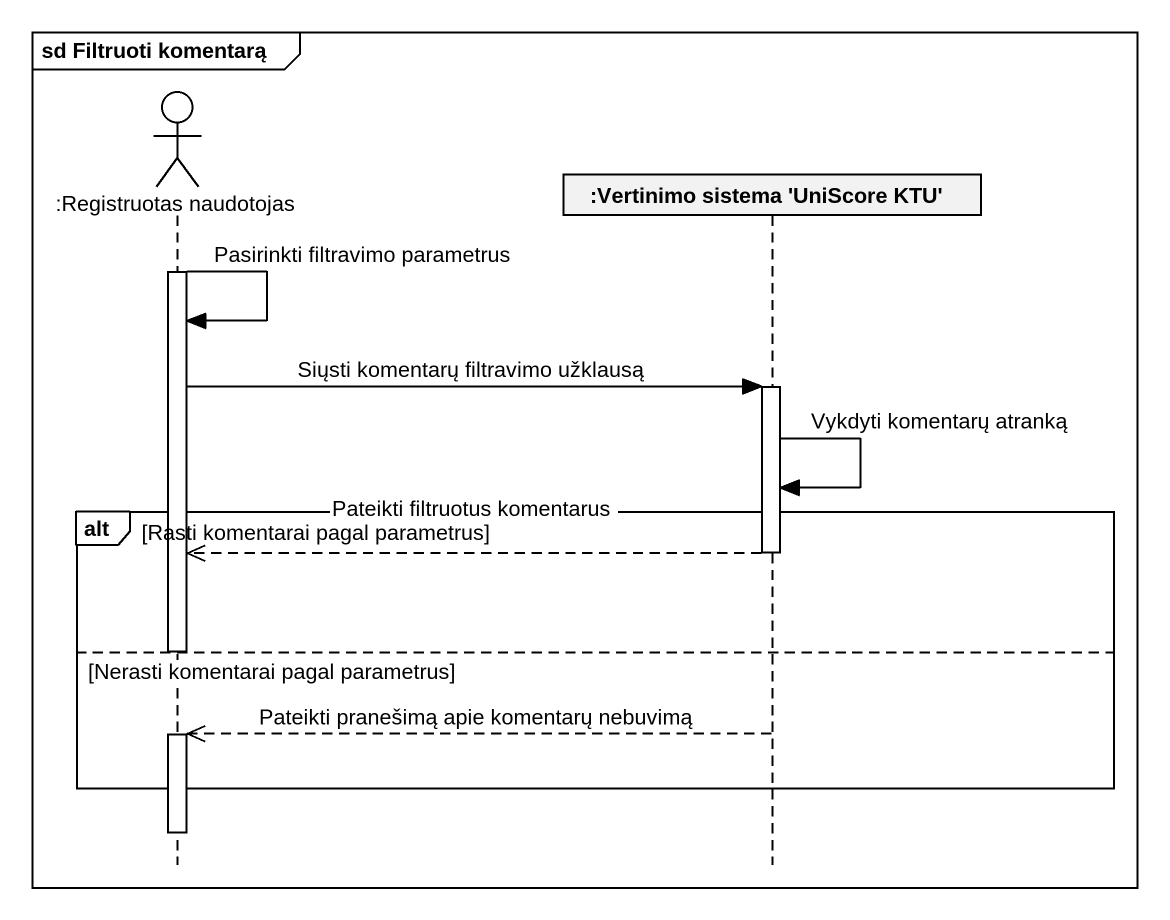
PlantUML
@startuml
mainframe sd Filtruoti komentarą
hide footbox
actor ":Registruotas naudotojas" as Registruotas_naudotojas
participant ":Vertinimo sistema 'UniScore KTU'" as Vertinimo_sistema_UniScore

activate Registruotas_naudotojas
Registruotas_naudotojas -> Registruotas_naudotojas : Pasirinkti filtravimo parametrus
Registruotas_naudotojas -> Vertinimo_sistema_UniScore : Siųsti komentarų filtravimo užklausą
activate Vertinimo_sistema_UniScore
Vertinimo_sistema_UniScore -> Vertinimo_sistema_UniScore : Vykdyti komentarų atranką
alt Rasti komentarai pagal parametrus
  Vertinimo_sistema_UniScore -->> Registruotas_naudotojas : Pateikti filtruotus komentarus
  deactivate Vertinimo_sistema_UniScore
else Nerasti komentarai pagal parametrus
  deactivate Registruotas_naudotojas
  Vertinimo_sistema_UniScore -->> Registruotas_naudotojas : Pateikti pranešimą apie komentarų nebuvimą
  activate Registruotas_naudotojas
end
deactivate Registruotas_naudotojas
@enduml
